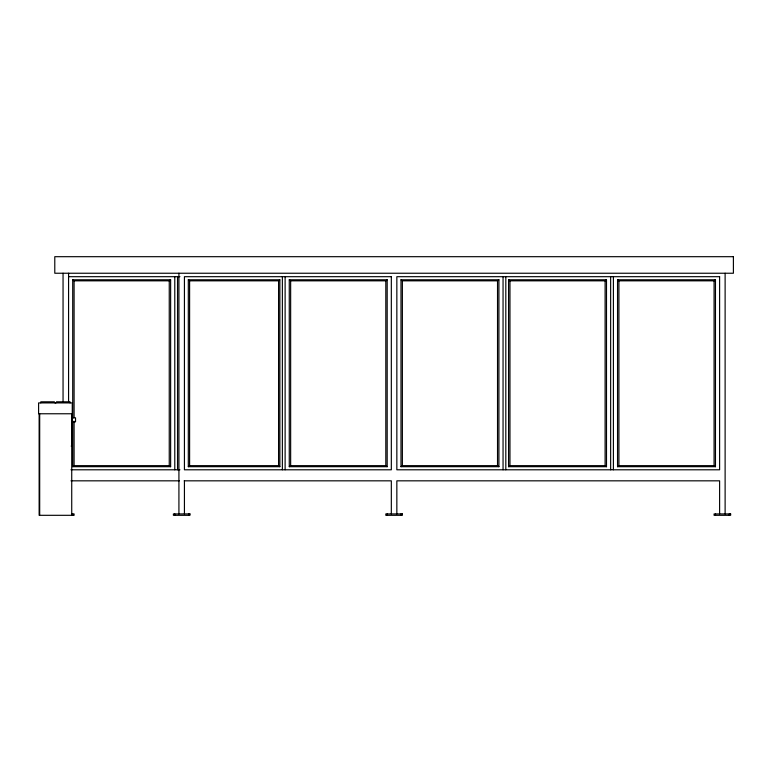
<?xml version="1.0" encoding="UTF-8"?>
<svg xmlns="http://www.w3.org/2000/svg" width="772" height="772" viewBox="0 0 772 772"><rect width="100%" height="100%" fill="white"/><g stroke="black" fill="none" stroke-linecap="round" stroke-linejoin="round"><path stroke-width="1.16" d="M40.791 402.849L40.829 401.816L54.349 401.816A1.09 1.081 0 0 0 55.439 402.897A1.09 1.081 0 0 0 56.52 401.816L70.04 401.816L70.088 402.878M188.31 279.792L189.603 280.825L278.576 280.825L279.869 279.792L279.869 466.693L188.31 466.693L188.31 279.792L279.869 279.792M188.31 466.693L189.603 465.651L278.576 465.651L279.869 466.693M72.713 418.463L72.713 279.792L74.093 280.825L169.251 280.825L170.631 279.792L170.631 466.693L72.713 466.693L72.713 420.865M72.713 466.693L74.093 465.651L169.251 465.651L170.631 466.693M289.268 279.792L290.648 280.825L385.807 280.825L387.187 279.792L387.187 466.693L289.268 466.693L289.268 279.792L387.187 279.792M400.996 279.792L402.376 280.825L497.525 280.825L498.915 279.792L498.915 466.693L400.996 466.693L400.996 279.792L498.915 279.792M289.268 466.693L290.648 465.651L385.807 465.651L387.187 466.693M508.574 279.792L509.964 280.825L605.113 280.825L606.493 279.792L606.493 466.693L508.574 466.693L508.574 279.792L606.493 279.792M400.996 466.693L402.376 465.651L497.525 465.651L498.915 466.693M617.542 279.792L618.922 280.825L714.081 280.825L715.461 279.792L715.461 466.693L617.542 466.693L617.542 279.792L715.461 279.792M508.574 466.693L509.964 465.651L605.113 465.651L606.493 466.693M617.542 466.693L618.922 465.651L714.081 465.651L715.461 466.693M68.573 276.685L179.944 276.685M72.713 279.792L170.631 279.792M72.269 413.763L38.6 413.763L38.6 402.907L72.269 402.907L72.269 446.071L71.178 446.071M72.269 417.797L75.531 417.797L75.531 421.84L72.269 421.84M70.956 469.791L179.944 469.791M70.976 480.831L179.374 480.831M184.19 480.831L391.327 480.831L391.327 513.93M71.526 513.93L74.093 513.93L74.093 515.31L39.14 515.31L39.14 413.86M729.26 513.93L729.26 515.31M725.12 273.24L725.12 513.93M719.61 513.93L719.61 480.831L396.847 480.831L396.847 513.93M715.47 513.93L715.47 515.31M714.081 280.825L714.081 465.651M618.922 280.825L618.922 465.651M613.402 276.685L613.402 469.791M610.642 276.685L610.642 469.791M605.113 280.825L605.113 465.651M509.964 280.825L509.964 465.651M505.814 276.685L505.814 469.791M503.054 276.685L503.054 469.791M497.525 280.825L497.525 465.651M402.376 280.825L402.376 465.651M400.986 513.93L400.986 515.31M387.197 513.93L387.197 515.31M385.807 280.825L385.807 465.651M290.648 280.825L290.648 465.651M285.119 276.685L285.119 469.791M282.369 276.685L282.369 469.791M278.576 280.825L278.576 465.651M189.603 280.825L189.603 465.651M188.571 513.93L188.571 515.31M184.431 480.831L184.431 513.93M178.921 273.24L178.921 513.93M177.541 276.685L177.541 469.791M174.781 276.685L174.781 469.791M174.781 513.93L174.781 515.31M169.251 280.825L169.251 465.651M74.093 280.825L74.093 417.652M74.093 421.251L74.093 465.651M72.713 513.93L72.713 515.31M71.728 413.763L71.728 515.31M68.573 273.24L68.573 402.009M63.053 273.24L63.053 402.009M39.69 413.908L39.69 514.77M733.4 256.69L54.783 256.69L54.783 273.24L733.4 273.24L733.4 256.69M391.327 276.685L184.431 276.685L184.431 469.791L391.327 469.791L391.327 276.685M719.61 276.685L396.847 276.685L396.847 469.791L719.61 469.791L719.61 276.685M189.951 513.93L173.401 513.93L173.401 515.31L189.951 515.31L189.951 513.93M402.366 513.93L385.817 513.93L385.817 515.31L402.366 515.31L402.366 513.93M730.64 513.93L714.09 513.93L714.09 515.31L730.64 515.31L730.64 513.93"/></g></svg>
